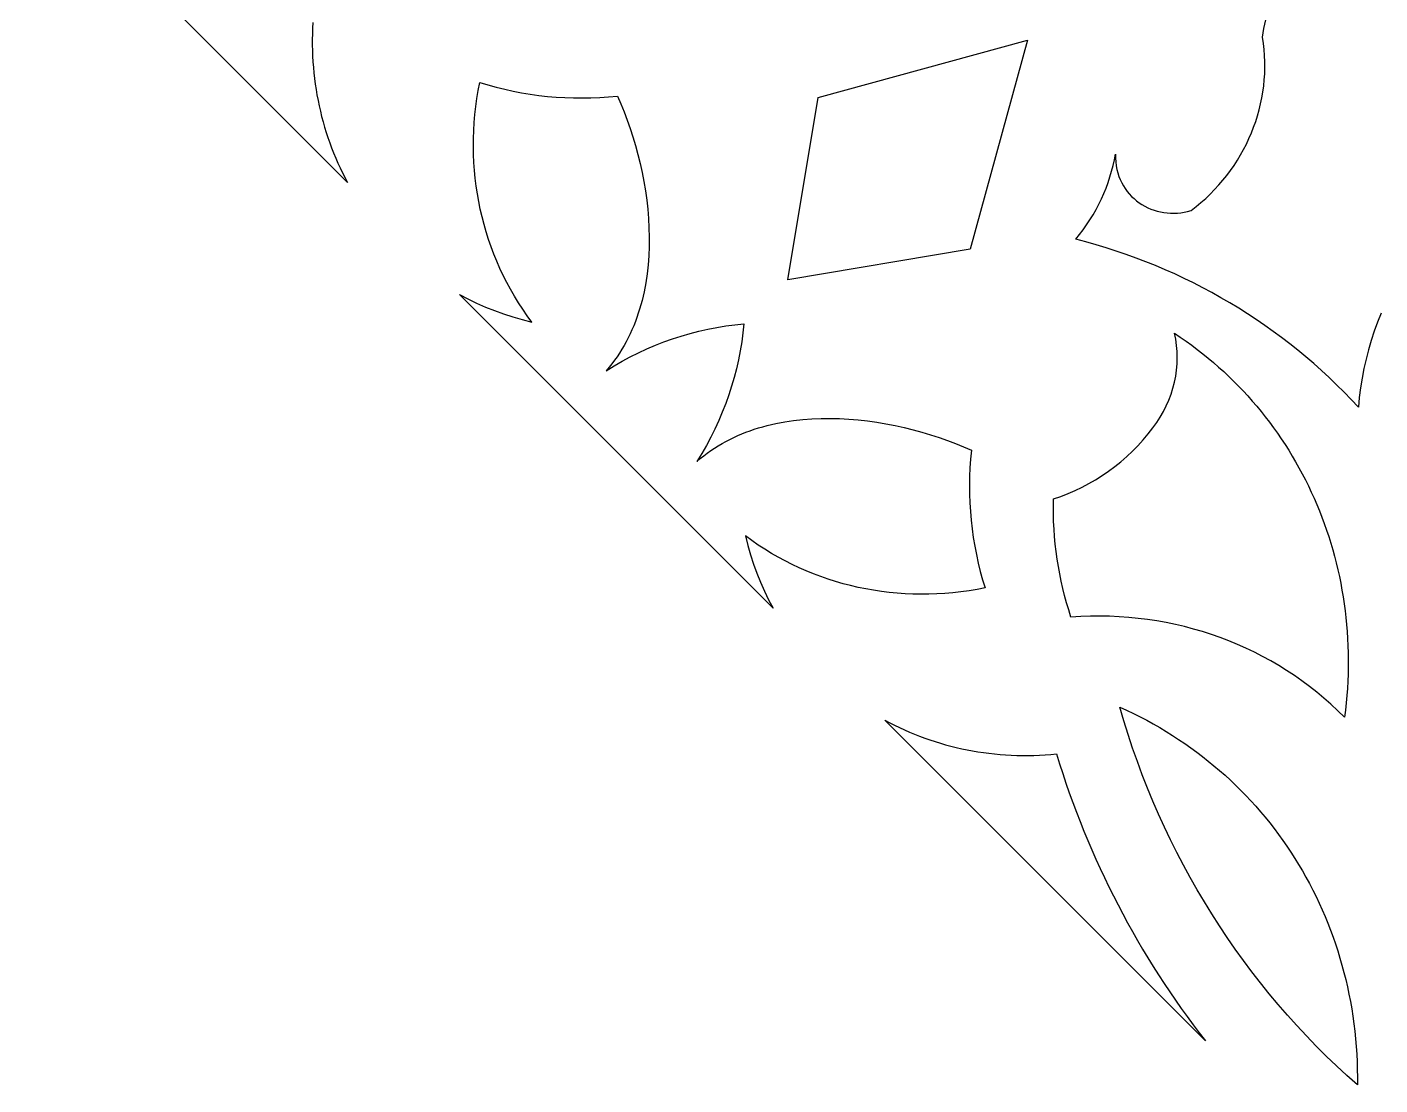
# Model space of a CAD drawing. Extents: x 1908 to 2928, y -299 to 721.
# Drawn here: x 2031.5 to 2110.3, y -53.6 to 8 of the extents above; entities that cross this region are included whole.
import ezdxf

# ---------------------------------------------------------------- set-up
doc = ezdxf.new("R2010")
doc.units = 0
doc.layers.add('BITMAP_LAYER', color=18, linetype='CONTINUOUS')

msp = doc.modelspace()

# ---------------------------------------------------------------- linework, layer by layer
at = {"layer": 'BITMAP_LAYER'}
for points in [[(2048.182, 8.273), (2048.164, 7.942), (2048.152, 7.612), (2048.146, 7.282), (2048.146, 6.954), (2048.153, 6.626), (2048.165, 6.299), (2048.183, 5.973), (2048.207, 5.649), (2048.237, 5.325), (2048.274, 5.003), (2048.316, 4.682), (2048.363, 4.363), (2048.417, 4.045), (2048.477, 3.729), (2048.542, 3.414), (2048.613, 3.101), (2048.69, 2.79), (2048.773, 2.48), (2048.861, 2.173), (2048.955, 1.868), (2049.055, 1.565), (2049.16, 1.264), (2049.271, 0.965), (2049.388, 0.669), (2049.51, 0.375), (2049.638, 0.083), (2049.771, -0.205), (2049.909, -0.492), (2050.054, -0.775), (2050.203, -1.056), (2031.53, 17.618)], [(2110.41, -8.664), (2110.199, -9.186), (2110.005, -9.715), (2109.827, -10.25), (2109.667, -10.79), (2109.524, -11.336), (2109.399, -11.887), (2109.292, -12.442), (2109.203, -13.002), (2109.133, -13.565), (2109.082, -14.132), (2108.667, -13.689), (2108.244, -13.254), (2107.814, -12.827), (2107.377, -12.408), (2106.932, -11.998), (2106.48, -11.597), (2106.021, -11.204), (2105.556, -10.819), (2105.083, -10.443), (2104.604, -10.076), (2104.119, -9.718), (2103.627, -9.368), (2103.129, -9.028), (2102.624, -8.697), (2102.114, -8.374), (2101.597, -8.061), (2101.075, -7.757), (2100.547, -7.462), (2100.013, -7.177), (2099.474, -6.901), (2098.929, -6.634), (2098.379, -6.378), (2097.824, -6.13), (2097.264, -5.893), (2096.699, -5.665), (2096.129, -5.447), (2095.555, -5.239), (2094.976, -5.04), (2094.392, -4.852), (2093.804, -4.674), (2093.212, -4.506), (2092.615, -4.349), (2092.836, -4.077), (2093.048, -3.798), (2093.25, -3.514), (2093.442, -3.224), (2093.624, -2.928), (2093.796, -2.627), (2093.958, -2.322), (2094.109, -2.011), (2094.25, -1.697), (2094.38, -1.378), (2094.5, -1.055), (2094.609, -0.729), (2094.706, -0.4), (2094.793, -0.068), (2094.868, 0.267), (2094.932, 0.604), (2094.932, 0.371), (2094.946, 0.144), (2094.973, -0.076), (2095.013, -0.289), (2095.065, -0.494), (2095.129, -0.692), (2095.205, -0.883), (2095.291, -1.066), (2095.388, -1.241), (2095.495, -1.408), (2095.611, -1.567), (2095.735, -1.717), (2095.869, -1.859), (2096.01, -1.991), (2096.158, -2.115), (2096.314, -2.23), (2096.475, -2.336), (2096.643, -2.432), (2096.816, -2.518), (2096.994, -2.595), (2097.177, -2.661), (2097.363, -2.718), (2097.553, -2.764), (2097.745, -2.799), (2097.94, -2.824), (2098.137, -2.838), (2098.336, -2.841), (2098.535, -2.832), (2098.735, -2.813), (2098.935, -2.781), (2099.134, -2.738), (2099.332, -2.683), (2099.625, -2.457), (2099.909, -2.221), (2100.184, -1.977), (2100.449, -1.725), (2100.704, -1.464), (2100.95, -1.196), (2101.187, -0.921), (2101.413, -0.639), (2101.629, -0.35), (2101.835, -0.055), (2102.03, 0.247), (2102.215, 0.554), (2102.39, 0.866), (2102.553, 1.184), (2102.706, 1.506), (2102.847, 1.833), (2102.978, 2.164), (2103.097, 2.498), (2103.204, 2.836), (2103.3, 3.178), (2103.384, 3.522), (2103.456, 3.869), (2103.516, 4.218), (2103.564, 4.568), (2103.6, 4.921), (2103.623, 5.275), (2103.633, 5.629), (2103.631, 5.984), (2103.615, 6.34), (2103.587, 6.695), (2103.545, 7.051), (2103.49, 7.405), (2103.53, 7.662), (2103.575, 7.917), (2103.682, 8.422)]]:
    msp.add_lwpolyline(points, dxfattribs=at)
for points in [[(2086.458, -4.94), (2075.842, -6.715), (2077.617, 3.902), (2089.8, 7.243)], [(2058.378, 4.633), (2058.863, 4.5), (2059.352, 4.379), (2059.844, 4.27), (2060.339, 4.175), (2060.836, 4.093), (2061.337, 4.023), (2061.839, 3.966), (2062.344, 3.922), (2062.851, 3.892), (2063.359, 3.874), (2063.869, 3.869), (2064.379, 3.878), (2064.891, 3.899), (2065.403, 3.934), (2065.916, 3.982), (2066.114, 3.528), (2066.304, 3.063), (2066.485, 2.585), (2066.657, 2.097), (2066.818, 1.6), (2066.97, 1.094), (2067.11, 0.58), (2067.238, 0.059), (2067.354, -0.467), (2067.457, -0.999), (2067.546, -1.534), (2067.622, -2.072), (2067.682, -2.612), (2067.728, -3.154), (2067.757, -3.696), (2067.771, -4.236), (2067.767, -4.775), (2067.745, -5.312), (2067.705, -5.844), (2067.647, -6.373), (2067.569, -6.895), (2067.471, -7.411), (2067.352, -7.92), (2067.285, -8.171), (2067.213, -8.42), (2067.135, -8.667), (2067.051, -8.911), (2066.962, -9.153), (2066.867, -9.392), (2066.767, -9.628), (2066.661, -9.862), (2066.549, -10.092), (2066.431, -10.319), (2066.306, -10.543), (2066.176, -10.764), (2066.04, -10.981), (2065.897, -11.194), (2065.749, -11.403), (2065.593, -11.609), (2065.431, -11.811), (2065.263, -12.008), (2065.726, -11.725), (2066.195, -11.457), (2066.67, -11.202), (2067.152, -10.963), (2067.64, -10.738), (2068.133, -10.528), (2068.631, -10.333), (2069.134, -10.154), (2069.641, -9.989), (2070.152, -9.84), (2070.666, -9.707), (2071.184, -9.589), (2071.705, -9.487), (2072.228, -9.401), (2072.753, -9.331), (2073.28, -9.277), (2073.226, -9.804), (2073.156, -10.329), (2073.07, -10.852), (2072.968, -11.373), (2072.85, -11.891), (2072.717, -12.405), (2072.568, -12.916), (2072.403, -13.423), (2072.224, -13.926), (2072.029, -14.424), (2071.819, -14.917), (2071.594, -15.405), (2071.355, -15.886), (2071.1, -16.362), (2070.832, -16.831), (2070.548, -17.294), (2070.746, -17.125), (2070.948, -16.964), (2071.153, -16.808), (2071.363, -16.66), (2071.576, -16.517), (2071.793, -16.381), (2072.014, -16.25), (2072.238, -16.126), (2072.465, -16.008), (2072.695, -15.896), (2072.928, -15.79), (2073.165, -15.69), (2073.404, -15.595), (2073.645, -15.506), (2073.89, -15.422), (2074.136, -15.344), (2074.386, -15.272), (2074.637, -15.205), (2075.146, -15.086), (2075.662, -14.988), (2076.184, -14.91), (2076.712, -14.852), (2077.245, -14.812), (2077.782, -14.79), (2078.321, -14.786), (2078.861, -14.799), (2079.403, -14.829), (2079.944, -14.874), (2080.485, -14.935), (2081.023, -15.011), (2081.558, -15.1), (2082.09, -15.203), (2082.616, -15.319), (2083.137, -15.447), (2083.651, -15.587), (2084.157, -15.738), (2084.654, -15.9), (2085.142, -16.072), (2085.62, -16.253), (2086.085, -16.443), (2086.539, -16.641), (2086.491, -17.154), (2086.456, -17.666), (2086.435, -18.178), (2086.426, -18.688), (2086.431, -19.198), (2086.449, -19.706), (2086.479, -20.213), (2086.523, -20.717), (2086.58, -21.22), (2086.649, -21.721), (2086.732, -22.218), (2086.827, -22.713), (2086.936, -23.205), (2087.057, -23.694), (2087.19, -24.179), (2087.337, -24.66), (2086.868, -24.748), (2086.399, -24.824), (2085.93, -24.888), (2085.462, -24.939), (2084.994, -24.979), (2084.527, -25.006), (2084.061, -25.022), (2083.596, -25.025), (2083.132, -25.016), (2082.67, -24.996), (2082.21, -24.963), (2081.753, -24.919), (2081.297, -24.863), (2080.844, -24.795), (2080.394, -24.716), (2079.947, -24.625), (2079.503, -24.522), (2079.062, -24.408), (2078.625, -24.282), (2078.192, -24.145), (2077.764, -23.997), (2077.339, -23.837), (2076.919, -23.666), (2076.504, -23.484), (2076.094, -23.29), (2075.689, -23.086), (2075.29, -22.87), (2074.896, -22.643), (2074.508, -22.406), (2074.126, -22.157), (2073.751, -21.897), (2073.382, -21.627), (2073.521, -22.182), (2073.679, -22.729), (2073.854, -23.268), (2074.046, -23.8), (2074.256, -24.323), (2074.483, -24.838), (2074.726, -25.343), (2074.987, -25.839), (2056.718, -7.57), (2057.214, -7.831), (2057.719, -8.074), (2058.234, -8.301), (2058.757, -8.511), (2059.288, -8.703), (2059.828, -8.878), (2060.375, -9.036), (2060.93, -9.175), (2060.659, -8.806), (2060.4, -8.431), (2060.151, -8.049), (2059.914, -7.661), (2059.687, -7.267), (2059.471, -6.868), (2059.267, -6.463), (2059.073, -6.053), (2058.891, -5.638), (2058.72, -5.218), (2058.56, -4.793), (2058.412, -4.364), (2058.275, -3.932), (2058.149, -3.495), (2058.035, -3.054), (2057.932, -2.61), (2057.841, -2.163), (2057.762, -1.713), (2057.694, -1.26), (2057.638, -0.804), (2057.594, -0.346), (2057.561, 0.113), (2057.541, 0.575), (2057.532, 1.039), (2057.535, 1.504), (2057.551, 1.97), (2057.578, 2.437), (2057.617, 2.905), (2057.669, 3.374), (2057.733, 3.842), (2057.809, 4.311), (2057.897, 4.78)], [(2098.708, -10.054), (2099.042, -10.287), (2099.371, -10.525), (2099.694, -10.769), (2100.013, -11.018), (2100.326, -11.272), (2100.634, -11.531), (2100.936, -11.795), (2101.233, -12.064), (2101.525, -12.338), (2101.811, -12.617), (2102.092, -12.9), (2102.367, -13.188), (2102.636, -13.481), (2102.9, -13.778), (2103.159, -14.079), (2103.411, -14.385), (2103.658, -14.695), (2103.9, -15.009), (2104.135, -15.328), (2104.365, -15.65), (2104.589, -15.976), (2104.807, -16.306), (2105.019, -16.64), (2105.225, -16.977), (2105.426, -17.318), (2105.62, -17.663), (2105.808, -18.011), (2105.99, -18.363), (2106.166, -18.717), (2106.336, -19.075), (2106.5, -19.436), (2106.657, -19.801), (2106.809, -20.168), (2106.954, -20.538), (2107.092, -20.911), (2107.225, -21.286), (2107.351, -21.665), (2107.47, -22.046), (2107.583, -22.429), (2107.69, -22.815), (2107.79, -23.203), (2107.883, -23.594), (2107.97, -23.987), (2108.051, -24.382), (2108.124, -24.779), (2108.191, -25.178), (2108.251, -25.579), (2108.305, -25.981), (2108.352, -26.386), (2108.391, -26.792), (2108.424, -27.199), (2108.45, -27.609), (2108.469, -28.019), (2108.482, -28.431), (2108.487, -28.844), (2108.485, -29.259), (2108.476, -29.674), (2108.46, -30.091), (2108.437, -30.508), (2108.406, -30.927), (2108.369, -31.346), (2108.324, -31.766), (2108.272, -32.187), (2107.882, -31.803), (2107.482, -31.432), (2107.074, -31.072), (2106.656, -30.725), (2106.229, -30.39), (2105.794, -30.068), (2105.351, -29.758), (2104.899, -29.46), (2104.44, -29.176), (2103.974, -28.904), (2103.5, -28.645), (2103.019, -28.399), (2102.532, -28.166), (2102.038, -27.947), (2101.537, -27.74), (2101.031, -27.547), (2100.52, -27.368), (2100.002, -27.202), (2099.48, -27.049), (2098.953, -26.911), (2098.421, -26.786), (2097.885, -26.675), (2097.345, -26.578), (2096.8, -26.496), (2096.253, -26.427), (2095.701, -26.373), (2095.147, -26.333), (2094.59, -26.308), (2094.031, -26.298), (2093.469, -26.302), (2092.905, -26.321), (2092.339, -26.354), (2092.207, -25.941), (2092.084, -25.525), (2091.97, -25.106), (2091.865, -24.684), (2091.769, -24.26), (2091.682, -23.833), (2091.604, -23.404), (2091.536, -22.974), (2091.476, -22.541), (2091.426, -22.106), (2091.384, -21.67), (2091.352, -21.232), (2091.329, -20.793), (2091.316, -20.353), (2091.311, -19.912), (2091.316, -19.469), (2091.744, -19.325), (2092.165, -19.163), (2092.579, -18.986), (2092.986, -18.792), (2093.384, -18.582), (2093.774, -18.357), (2094.156, -18.117), (2094.528, -17.862), (2094.89, -17.592), (2095.242, -17.309), (2095.583, -17.011), (2095.913, -16.701), (2096.231, -16.377), (2096.537, -16.041), (2096.831, -15.692), (2097.111, -15.331), (2097.333, -15.026), (2097.537, -14.712), (2097.722, -14.39), (2097.889, -14.06), (2098.036, -13.723), (2098.165, -13.381), (2098.275, -13.034), (2098.366, -12.682), (2098.437, -12.328), (2098.488, -11.971), (2098.519, -11.612), (2098.53, -11.253), (2098.521, -10.894), (2098.491, -10.536), (2098.44, -10.18), (2098.369, -9.826)], [(2095.578, -31.777), (2095.975, -31.966), (2096.366, -32.162), (2096.753, -32.364), (2097.135, -32.574), (2097.511, -32.789), (2097.883, -33.011), (2098.25, -33.239), (2098.611, -33.474), (2098.967, -33.715), (2099.318, -33.962), (2099.664, -34.215), (2100.004, -34.473), (2100.339, -34.738), (2100.668, -35.008), (2100.992, -35.284), (2101.31, -35.566), (2101.623, -35.853), (2101.93, -36.146), (2102.231, -36.444), (2102.526, -36.747), (2102.816, -37.055), (2103.099, -37.368), (2103.377, -37.687), (2103.649, -38.01), (2103.914, -38.339), (2104.174, -38.672), (2104.427, -39.009), (2104.675, -39.352), (2104.916, -39.698), (2105.15, -40.05), (2105.379, -40.405), (2105.601, -40.765), (2105.816, -41.129), (2106.025, -41.497), (2106.227, -41.87), (2106.423, -42.246), (2106.612, -42.626), (2106.795, -43.01), (2106.97, -43.397), (2107.139, -43.788), (2107.301, -44.183), (2107.456, -44.581), (2107.604, -44.983), (2107.745, -45.387), (2107.879, -45.795), (2108.006, -46.206), (2108.125, -46.62), (2108.238, -47.038), (2108.343, -47.458), (2108.441, -47.88), (2108.531, -48.306), (2108.614, -48.734), (2108.689, -49.164), (2108.757, -49.598), (2108.817, -50.033), (2108.87, -50.471), (2108.915, -50.911), (2108.952, -51.353), (2108.981, -51.797), (2109.003, -52.243), (2109.016, -52.691), (2109.022, -53.141), (2109.02, -53.593), (2108.405, -53.043), (2107.802, -52.483), (2107.209, -51.912), (2106.628, -51.332), (2106.057, -50.741), (2105.498, -50.141), (2104.95, -49.531), (2104.413, -48.912), (2103.888, -48.283), (2103.374, -47.645), (2102.872, -46.999), (2102.381, -46.343), (2101.902, -45.679), (2101.436, -45.006), (2100.981, -44.324), (2100.538, -43.634), (2100.108, -42.937), (2099.69, -42.231), (2099.284, -41.517), (2098.89, -40.796), (2098.51, -40.067), (2098.142, -39.331), (2097.786, -38.587), (2097.444, -37.837), (2097.114, -37.079), (2096.797, -36.315), (2096.494, -35.544), (2096.204, -34.766), (2095.927, -33.983), (2095.663, -33.193), (2095.413, -32.397), (2095.177, -31.595)], [(2081.782, -32.503), (2082.065, -32.647), (2082.352, -32.786), (2082.64, -32.919), (2082.932, -33.047), (2083.226, -33.169), (2083.522, -33.286), (2083.821, -33.397), (2084.122, -33.502), (2084.425, -33.602), (2084.73, -33.696), (2085.037, -33.784), (2085.347, -33.867), (2085.658, -33.944), (2085.971, -34.015), (2086.285, -34.08), (2086.602, -34.14), (2086.92, -34.193), (2087.239, -34.241), (2087.56, -34.283), (2087.882, -34.319), (2088.206, -34.35), (2088.53, -34.374), (2088.856, -34.392), (2089.183, -34.404), (2089.511, -34.411), (2089.839, -34.411), (2090.169, -34.405), (2090.499, -34.393), (2090.83, -34.375), (2091.161, -34.351), (2091.493, -34.321), (2091.671, -34.892), (2091.855, -35.46), (2092.045, -36.026), (2092.242, -36.589), (2092.444, -37.149), (2092.653, -37.707), (2092.868, -38.261), (2093.09, -38.812), (2093.317, -39.361), (2093.551, -39.906), (2093.79, -40.448), (2094.036, -40.987), (2094.287, -41.523), (2094.545, -42.055), (2094.808, -42.584), (2095.078, -43.11), (2095.353, -43.632), (2095.634, -44.151), (2095.922, -44.667), (2096.214, -45.179), (2096.513, -45.687), (2096.818, -46.192), (2097.128, -46.692), (2097.444, -47.19), (2097.766, -47.683), (2098.093, -48.173), (2098.426, -48.658), (2098.765, -49.14), (2099.109, -49.618), (2099.459, -50.092), (2099.814, -50.562), (2100.175, -51.027), (2081.501, -32.354)]]:
    msp.add_lwpolyline(points, close=True, dxfattribs=at)

doc.saveas('drawing.dxf')
